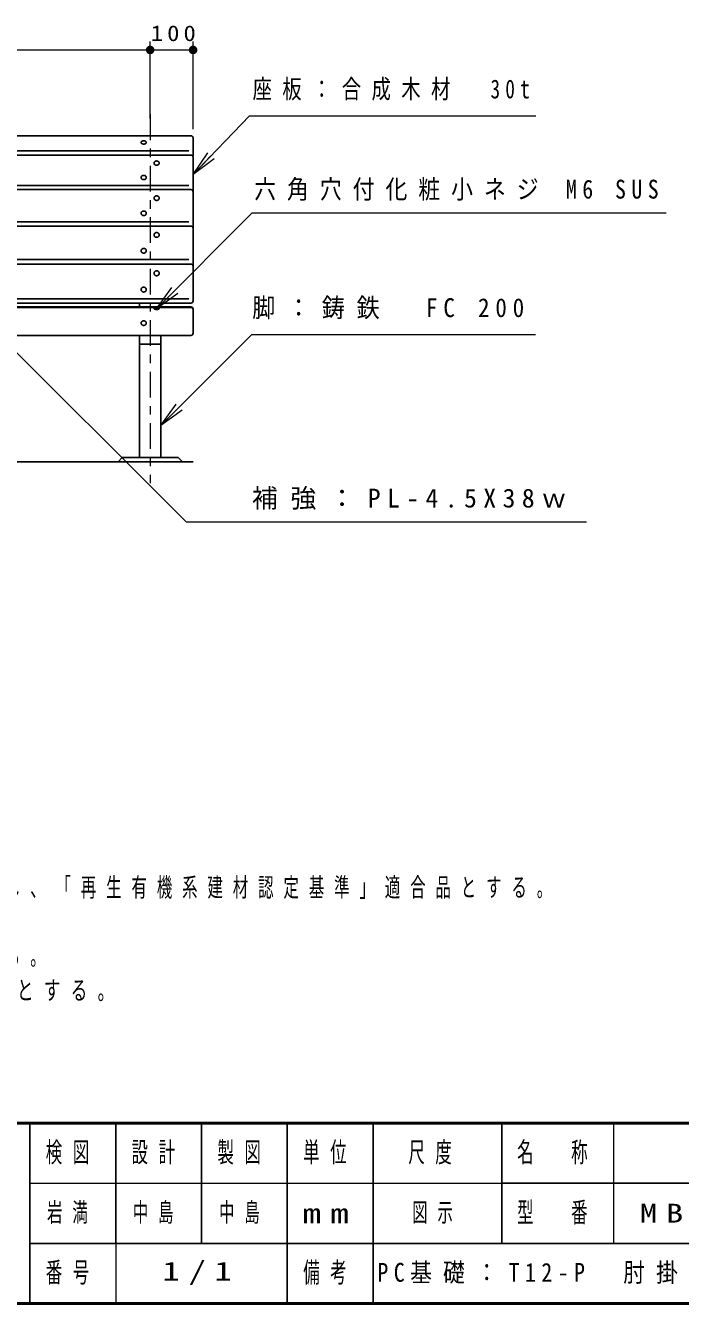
# Model space of a CAD drawing. Units: millimetres on the paper, scale 1:20. Extents: x -365 to 12, y -47 to 257.
# Drawn here: x -238 to -161.7, y 0 to 148.9 of the extents above; entities that cross this region are included whole.
import ezdxf

# ---------------------------------------------------------------- set-up
doc = ezdxf.new("R2010")
doc.units = ezdxf.units.MM
doc.linetypes.add('USER2', pattern=[6, 3, -1, 1, -1])
doc.layers.add('LY_1', color=7, linetype='Continuous', lineweight=25)
doc.layers.add('LY_2', color=7, linetype='Continuous', lineweight=13)
doc.styles.add('ＭＳ ゴシック', font='')
doc.styles.get('ＭＳ ゴシック').set_extended_font_data('MS Gothic')

# ---------------------------------------------------------------- blocks, each defined once
blk = doc.blocks.new('filled_dot')
at = {"color": 0, "linetype": 'Continuous', "lineweight": -2, "const_width": 1.25}
blk.add_lwpolyline([(-0.625, 0, 1), (0.625, 0, 1)], format="xyb", close=True, dxfattribs=at)

msp = doc.modelspace()

# ---------------------------------------------------------------- linework, layer by layer
at = {"layer": 'LY_1', "lineweight": 13}
for p, q in [((-263.479, 146.086), (-223.479, 146.086)), ((-223.479, 138.086), (-223.479, 147.086)), ((-223.479, 146.086), (-218.479, 146.086)), ((-218.479, 136.836), (-218.479, 147.086)), ((-218.478, 131.579), (-216.757, 134.087)), ((-218.478, 131.579), (-216.397, 133.74)), ((-216.037, 133.393), (-218.478, 131.579)), ((-222.729, 115.93), (-220.964, 118.406)), ((-222.729, 115.93), (-220.61, 118.053)), ((-220.256, 117.7), (-222.729, 115.93)), ((-222.228, 102.319), (-220.461, 104.794)), ((-222.228, 102.319), (-220.107, 104.44)), ((-219.754, 104.087), (-222.228, 102.319))]:
    msp.add_line(p, q, dxfattribs=at)
at = {"layer": 'LY_1', "linetype": 'USER2', "lineweight": 13}
msp.add_line((-223.479, 138.586), (-223.479, 95.586), dxfattribs=at)
at = {"layer": 'LY_1'}
for p, q in [((-263.479, 136.086), (-218.728, 136.086)), ((-218.479, 135.836), (-218.479, 133.85)), ((-263.479, 134.345), (-218.978, 134.345)), ((-263.479, 133.836), (-218.729, 133.836)), ((-218.479, 133.586), (-218.479, 129.556)), ((-263.479, 130.278), (-218.978, 130.278)), ((-263.479, 129.806), (-218.729, 129.806)), ((-218.479, 129.556), (-218.479, 125.31)), ((-263.479, 126.055), (-218.978, 126.055)), ((-263.479, 125.56), (-218.729, 125.56)), ((-218.479, 125.31), (-218.479, 120.879)), ((-247.479, 121.644), (-218.978, 121.644)), ((-247.479, 121.129), (-218.729, 121.129)), ((-218.479, 120.879), (-218.479, 116.827)), ((-247.479, 117.092), (-218.978, 117.092)), ((-247.479, 116.577), (-218.728, 116.577)), ((-224.729, 116.577), (-224.729, 116.132)), ((-222.229, 116.577), (-222.229, 116.132)), ((-263.479, 116.132), (-218.728, 116.132)), ((-263.479, 116.08), (-218.728, 116.08)), ((-218.479, 115.882), (-218.479, 113.059)), ((-263.479, 112.809), (-218.728, 112.809)), ((-224.729, 112.809), (-224.729, 98.686)), ((-224.553, 111.801), (-222.403, 111.801)), ((-222.229, 112.809), (-222.229, 98.686)), ((-227.228, 98.086), (-226.728, 98.586)), ((-226.728, 98.586), (-220.228, 98.586)), ((-220.229, 98.586), (-219.728, 98.086)), ((-299.729, 98.086), (-218.478, 98.086))]:
    msp.add_line(p, q, dxfattribs=at)
at = {"layer": 'LY_1', "lineweight": 13}
for points in [[(-218.478, 131.579), (-211.901, 138.407), (-178.54, 138.407)], [(-222.729, 115.93), (-211.6, 127.084), (-163.359, 127.084)], [(-242.452, 114.163), (-219.272, 91.073), (-172.622, 91.073)], [(-222.228, 102.319), (-211.622, 112.926), (-178.584, 112.926)]]:
    msp.add_lwpolyline(points, dxfattribs=at)
at = {"layer": 'LY_1'}
for points in [[(-224.529, 135.303), (-224.527, 135.287), (-224.524, 135.271), (-224.518, 135.255), (-224.51, 135.239), (-224.5, 135.224), (-224.488, 135.209), (-224.474, 135.196), (-224.458, 135.183), (-224.441, 135.17), (-224.421, 135.159), (-224.401, 135.149), (-224.379, 135.141), (-224.355, 135.133), (-224.331, 135.127), (-224.306, 135.122), (-224.281, 135.118), (-224.255, 135.116), (-224.229, 135.115), (-224.202, 135.116), (-224.176, 135.118), (-224.151, 135.122), (-224.126, 135.127), (-224.102, 135.133), (-224.079, 135.141), (-224.056, 135.149), (-224.036, 135.159), (-224.016, 135.17), (-223.999, 135.183), (-223.983, 135.196), (-223.969, 135.209), (-223.957, 135.224), (-223.947, 135.239), (-223.939, 135.255), (-223.933, 135.271), (-223.93, 135.287), (-223.929, 135.303), (-223.93, 135.32), (-223.933, 135.336), (-223.939, 135.352), (-223.947, 135.368), (-223.957, 135.383), (-223.969, 135.397), (-223.983, 135.411), (-223.999, 135.424), (-224.016, 135.436), (-224.036, 135.447), (-224.056, 135.457), (-224.079, 135.466), (-224.102, 135.474), (-224.126, 135.48), (-224.151, 135.485), (-224.176, 135.489), (-224.202, 135.491), (-224.229, 135.491), (-224.255, 135.491), (-224.281, 135.489), (-224.306, 135.485), (-224.331, 135.48), (-224.355, 135.474), (-224.379, 135.466), (-224.401, 135.457), (-224.421, 135.447), (-224.441, 135.436), (-224.458, 135.424), (-224.474, 135.411), (-224.488, 135.397), (-224.5, 135.383), (-224.51, 135.368), (-224.518, 135.352), (-224.524, 135.336), (-224.527, 135.32)], [(-223.029, 132.894), (-223.027, 132.872), (-223.024, 132.85), (-223.018, 132.829), (-223.01, 132.808), (-223, 132.788), (-222.988, 132.768), (-222.974, 132.75), (-222.958, 132.732), (-222.941, 132.716), (-222.921, 132.702), (-222.901, 132.688), (-222.879, 132.676), (-222.855, 132.666), (-222.831, 132.658), (-222.806, 132.651), (-222.781, 132.647), (-222.755, 132.644), (-222.729, 132.643), (-222.702, 132.644), (-222.676, 132.647), (-222.651, 132.651), (-222.626, 132.658), (-222.602, 132.666), (-222.579, 132.676), (-222.556, 132.688), (-222.536, 132.702), (-222.516, 132.716), (-222.499, 132.732), (-222.483, 132.75), (-222.469, 132.768), (-222.457, 132.788), (-222.447, 132.808), (-222.439, 132.829), (-222.433, 132.85), (-222.43, 132.872), (-222.429, 132.894), (-222.43, 132.916), (-222.433, 132.937), (-222.439, 132.959), (-222.447, 132.98), (-222.457, 133), (-222.469, 133.019), (-222.483, 133.038), (-222.499, 133.055), (-222.516, 133.071), (-222.536, 133.086), (-222.556, 133.1), (-222.579, 133.111), (-222.602, 133.121), (-222.626, 133.13), (-222.651, 133.136), (-222.676, 133.141), (-222.702, 133.144), (-222.729, 133.145), (-222.755, 133.144), (-222.781, 133.141), (-222.806, 133.136), (-222.831, 133.13), (-222.855, 133.121), (-222.879, 133.111), (-222.901, 133.1), (-222.921, 133.086), (-222.941, 133.071), (-222.958, 133.055), (-222.974, 133.038), (-222.988, 133.019), (-223, 133), (-223.01, 132.98), (-223.018, 132.959), (-223.024, 132.937), (-223.027, 132.916)], [(-224.529, 131.22), (-224.527, 131.198), (-224.524, 131.176), (-224.518, 131.155), (-224.51, 131.134), (-224.5, 131.114), (-224.488, 131.094), (-224.474, 131.076), (-224.458, 131.058), (-224.441, 131.042), (-224.421, 131.027), (-224.401, 131.014), (-224.379, 131.002), (-224.355, 130.992), (-224.331, 130.984), (-224.306, 130.977), (-224.281, 130.972), (-224.255, 130.97), (-224.229, 130.969), (-224.202, 130.97), (-224.176, 130.972), (-224.151, 130.977), (-224.126, 130.984), (-224.102, 130.992), (-224.079, 131.002), (-224.056, 131.014), (-224.036, 131.027), (-224.016, 131.042), (-223.999, 131.058), (-223.983, 131.076), (-223.969, 131.094), (-223.957, 131.114), (-223.947, 131.134), (-223.939, 131.155), (-223.933, 131.176), (-223.93, 131.198), (-223.929, 131.22), (-223.93, 131.242), (-223.933, 131.263), (-223.939, 131.285), (-223.947, 131.306), (-223.957, 131.326), (-223.969, 131.345), (-223.983, 131.364), (-223.999, 131.381), (-224.016, 131.397), (-224.036, 131.412), (-224.056, 131.425), (-224.079, 131.437), (-224.102, 131.447), (-224.126, 131.456), (-224.151, 131.462), (-224.176, 131.467), (-224.202, 131.47), (-224.229, 131.471), (-224.255, 131.47), (-224.281, 131.467), (-224.306, 131.462), (-224.331, 131.456), (-224.355, 131.447), (-224.379, 131.437), (-224.401, 131.425), (-224.421, 131.412), (-224.441, 131.397), (-224.458, 131.381), (-224.474, 131.364), (-224.488, 131.345), (-224.5, 131.326), (-224.51, 131.306), (-224.518, 131.285), (-224.524, 131.263), (-224.527, 131.242)], [(-223.029, 128.813), (-223.027, 128.79), (-223.024, 128.767), (-223.018, 128.745), (-223.01, 128.722), (-223, 128.701), (-222.988, 128.681), (-222.974, 128.661), (-222.958, 128.643), (-222.941, 128.626), (-222.921, 128.61), (-222.901, 128.596), (-222.879, 128.584), (-222.855, 128.573), (-222.831, 128.564), (-222.806, 128.557), (-222.781, 128.552), (-222.755, 128.549), (-222.729, 128.548), (-222.702, 128.549), (-222.676, 128.552), (-222.651, 128.557), (-222.626, 128.564), (-222.602, 128.573), (-222.579, 128.584), (-222.556, 128.596), (-222.536, 128.61), (-222.516, 128.626), (-222.499, 128.643), (-222.483, 128.661), (-222.469, 128.681), (-222.457, 128.701), (-222.447, 128.722), (-222.439, 128.745), (-222.433, 128.767), (-222.43, 128.79), (-222.429, 128.813), (-222.43, 128.836), (-222.433, 128.859), (-222.439, 128.882), (-222.447, 128.904), (-222.457, 128.925), (-222.469, 128.945), (-222.483, 128.965), (-222.499, 128.983), (-222.516, 129), (-222.536, 129.016), (-222.556, 129.03), (-222.579, 129.042), (-222.602, 129.053), (-222.626, 129.062), (-222.651, 129.069), (-222.676, 129.074), (-222.702, 129.077), (-222.729, 129.078), (-222.755, 129.077), (-222.781, 129.074), (-222.806, 129.069), (-222.831, 129.062), (-222.855, 129.053), (-222.879, 129.042), (-222.901, 129.03), (-222.921, 129.016), (-222.941, 129), (-222.958, 128.983), (-222.974, 128.965), (-222.988, 128.945), (-223, 128.925), (-223.01, 128.904), (-223.018, 128.882), (-223.024, 128.859), (-223.027, 128.836)], [(-224.529, 127.048), (-224.527, 127.025), (-224.524, 127.002), (-224.518, 126.979), (-224.51, 126.957), (-224.5, 126.936), (-224.488, 126.915), (-224.474, 126.896), (-224.458, 126.878), (-224.441, 126.86), (-224.421, 126.845), (-224.401, 126.831), (-224.379, 126.818), (-224.355, 126.808), (-224.331, 126.799), (-224.306, 126.792), (-224.281, 126.787), (-224.255, 126.784), (-224.229, 126.783), (-224.202, 126.784), (-224.176, 126.787), (-224.151, 126.792), (-224.126, 126.799), (-224.102, 126.808), (-224.079, 126.818), (-224.056, 126.831), (-224.036, 126.845), (-224.016, 126.86), (-223.999, 126.878), (-223.983, 126.896), (-223.969, 126.915), (-223.957, 126.936), (-223.947, 126.957), (-223.939, 126.979), (-223.933, 127.002), (-223.93, 127.025), (-223.929, 127.048), (-223.93, 127.071), (-223.933, 127.094), (-223.939, 127.116), (-223.947, 127.138), (-223.957, 127.16), (-223.969, 127.18), (-223.983, 127.2), (-223.999, 127.218), (-224.016, 127.235), (-224.036, 127.251), (-224.056, 127.265), (-224.079, 127.277), (-224.102, 127.288), (-224.126, 127.297), (-224.151, 127.303), (-224.176, 127.308), (-224.202, 127.312), (-224.229, 127.313), (-224.255, 127.312), (-224.281, 127.308), (-224.306, 127.303), (-224.331, 127.297), (-224.355, 127.288), (-224.379, 127.277), (-224.401, 127.265), (-224.421, 127.251), (-224.441, 127.235), (-224.458, 127.218), (-224.474, 127.2), (-224.488, 127.18), (-224.5, 127.16), (-224.51, 127.138), (-224.518, 127.116), (-224.524, 127.094), (-224.527, 127.071)], [(-223.029, 124.523), (-223.027, 124.499), (-223.024, 124.475), (-223.018, 124.452), (-223.01, 124.429), (-223, 124.406), (-222.988, 124.385), (-222.974, 124.365), (-222.958, 124.346), (-222.941, 124.328), (-222.921, 124.312), (-222.901, 124.297), (-222.879, 124.284), (-222.855, 124.273), (-222.831, 124.264), (-222.806, 124.256), (-222.781, 124.251), (-222.755, 124.248), (-222.729, 124.247), (-222.702, 124.248), (-222.676, 124.251), (-222.651, 124.256), (-222.626, 124.264), (-222.602, 124.273), (-222.579, 124.284), (-222.556, 124.297), (-222.536, 124.312), (-222.516, 124.328), (-222.499, 124.346), (-222.483, 124.365), (-222.469, 124.385), (-222.457, 124.406), (-222.447, 124.429), (-222.439, 124.452), (-222.433, 124.475), (-222.43, 124.499), (-222.429, 124.523), (-222.43, 124.547), (-222.433, 124.571), (-222.439, 124.595), (-222.447, 124.618), (-222.457, 124.64), (-222.469, 124.661), (-222.483, 124.682), (-222.499, 124.701), (-222.516, 124.719), (-222.536, 124.735), (-222.556, 124.75), (-222.579, 124.763), (-222.602, 124.774), (-222.626, 124.783), (-222.651, 124.79), (-222.676, 124.795), (-222.702, 124.799), (-222.729, 124.8), (-222.755, 124.799), (-222.781, 124.795), (-222.806, 124.79), (-222.831, 124.783), (-222.855, 124.774), (-222.879, 124.763), (-222.901, 124.75), (-222.921, 124.735), (-222.941, 124.719), (-222.958, 124.701), (-222.974, 124.682), (-222.988, 124.661), (-223, 124.64), (-223.01, 124.618), (-223.018, 124.595), (-223.024, 124.571), (-223.027, 124.547)], [(-224.529, 122.681), (-224.527, 122.657), (-224.524, 122.633), (-224.518, 122.609), (-224.51, 122.586), (-224.5, 122.564), (-224.488, 122.543), (-224.474, 122.522), (-224.458, 122.503), (-224.441, 122.485), (-224.421, 122.469), (-224.401, 122.454), (-224.379, 122.442), (-224.355, 122.43), (-224.331, 122.421), (-224.306, 122.414), (-224.281, 122.409), (-224.255, 122.406), (-224.229, 122.404), (-224.202, 122.406), (-224.176, 122.409), (-224.151, 122.414), (-224.126, 122.421), (-224.102, 122.43), (-224.079, 122.442), (-224.056, 122.454), (-224.036, 122.469), (-224.016, 122.485), (-223.999, 122.503), (-223.983, 122.522), (-223.969, 122.543), (-223.957, 122.564), (-223.947, 122.586), (-223.939, 122.609), (-223.933, 122.633), (-223.93, 122.657), (-223.929, 122.681), (-223.93, 122.705), (-223.933, 122.729), (-223.939, 122.752), (-223.947, 122.775), (-223.957, 122.798), (-223.969, 122.819), (-223.983, 122.839), (-223.999, 122.858), (-224.016, 122.876), (-224.036, 122.893), (-224.056, 122.907), (-224.079, 122.92), (-224.102, 122.931), (-224.126, 122.941), (-224.151, 122.948), (-224.176, 122.953), (-224.202, 122.956), (-224.229, 122.957), (-224.255, 122.956), (-224.281, 122.953), (-224.306, 122.948), (-224.331, 122.941), (-224.355, 122.931), (-224.379, 122.92), (-224.401, 122.907), (-224.421, 122.893), (-224.441, 122.876), (-224.458, 122.858), (-224.474, 122.839), (-224.488, 122.819), (-224.5, 122.798), (-224.51, 122.775), (-224.518, 122.752), (-224.524, 122.729), (-224.527, 122.705)], [(-223.029, 120.056), (-223.027, 120.032), (-223.024, 120.007), (-223.018, 119.983), (-223.01, 119.959), (-223, 119.936), (-222.988, 119.914), (-222.974, 119.893), (-222.958, 119.873), (-222.941, 119.855), (-222.921, 119.838), (-222.901, 119.823), (-222.879, 119.81), (-222.855, 119.798), (-222.831, 119.789), (-222.806, 119.781), (-222.781, 119.776), (-222.755, 119.772), (-222.729, 119.771), (-222.702, 119.772), (-222.676, 119.776), (-222.651, 119.781), (-222.626, 119.789), (-222.602, 119.798), (-222.579, 119.81), (-222.556, 119.823), (-222.536, 119.838), (-222.516, 119.855), (-222.499, 119.873), (-222.483, 119.893), (-222.469, 119.914), (-222.457, 119.936), (-222.447, 119.959), (-222.439, 119.983), (-222.433, 120.007), (-222.43, 120.032), (-222.429, 120.056), (-222.43, 120.081), (-222.433, 120.106), (-222.439, 120.13), (-222.447, 120.154), (-222.457, 120.177), (-222.469, 120.199), (-222.483, 120.22), (-222.499, 120.24), (-222.516, 120.258), (-222.536, 120.275), (-222.556, 120.29), (-222.579, 120.303), (-222.602, 120.315), (-222.626, 120.324), (-222.651, 120.332), (-222.676, 120.337), (-222.702, 120.34), (-222.729, 120.341), (-222.755, 120.34), (-222.781, 120.337), (-222.806, 120.332), (-222.831, 120.324), (-222.855, 120.315), (-222.879, 120.303), (-222.901, 120.29), (-222.921, 120.275), (-222.941, 120.258), (-222.958, 120.24), (-222.974, 120.22), (-222.988, 120.199), (-223, 120.177), (-223.01, 120.154), (-223.018, 120.13), (-223.024, 120.106), (-223.027, 120.081)], [(-224.529, 118.157), (-224.527, 118.132), (-224.524, 118.107), (-224.518, 118.083), (-224.51, 118.059), (-224.5, 118.036), (-224.488, 118.014), (-224.474, 117.993), (-224.458, 117.973), (-224.441, 117.955), (-224.421, 117.938), (-224.401, 117.923), (-224.379, 117.91), (-224.355, 117.898), (-224.331, 117.889), (-224.306, 117.881), (-224.281, 117.876), (-224.255, 117.873), (-224.229, 117.872), (-224.202, 117.873), (-224.176, 117.876), (-224.151, 117.881), (-224.126, 117.889), (-224.102, 117.898), (-224.079, 117.91), (-224.056, 117.923), (-224.036, 117.938), (-224.016, 117.955), (-223.999, 117.973), (-223.983, 117.993), (-223.969, 118.014), (-223.957, 118.036), (-223.947, 118.059), (-223.939, 118.083), (-223.933, 118.107), (-223.93, 118.132), (-223.929, 118.157), (-223.93, 118.181), (-223.933, 118.206), (-223.939, 118.23), (-223.947, 118.254), (-223.957, 118.277), (-223.969, 118.299), (-223.983, 118.32), (-223.999, 118.34), (-224.016, 118.358), (-224.036, 118.375), (-224.056, 118.39), (-224.079, 118.403), (-224.102, 118.415), (-224.126, 118.424), (-224.151, 118.432), (-224.176, 118.437), (-224.202, 118.441), (-224.229, 118.442), (-224.255, 118.441), (-224.281, 118.437), (-224.306, 118.432), (-224.331, 118.424), (-224.355, 118.415), (-224.379, 118.403), (-224.401, 118.39), (-224.421, 118.375), (-224.441, 118.358), (-224.458, 118.34), (-224.474, 118.32), (-224.488, 118.299), (-224.5, 118.277), (-224.51, 118.254), (-224.518, 118.23), (-224.524, 118.206), (-224.527, 118.181)], [(-223.029, 115.93), (-223.027, 115.922), (-223.024, 115.915), (-223.018, 115.907), (-223.01, 115.9), (-223, 115.894), (-222.988, 115.887), (-222.974, 115.881), (-222.958, 115.875), (-222.941, 115.869), (-222.921, 115.864), (-222.901, 115.86), (-222.879, 115.856), (-222.855, 115.852), (-222.831, 115.849), (-222.806, 115.847), (-222.781, 115.846), (-222.755, 115.845), (-222.729, 115.844), (-222.702, 115.845), (-222.676, 115.846), (-222.651, 115.847), (-222.626, 115.849), (-222.602, 115.852), (-222.579, 115.856), (-222.556, 115.86), (-222.536, 115.864), (-222.516, 115.869), (-222.499, 115.875), (-222.483, 115.881), (-222.469, 115.887), (-222.457, 115.894), (-222.447, 115.9), (-222.439, 115.907), (-222.433, 115.915), (-222.43, 115.922), (-222.429, 115.93), (-222.43, 115.937), (-222.433, 115.944), (-222.439, 115.952), (-222.447, 115.959), (-222.457, 115.966), (-222.469, 115.972), (-222.483, 115.978), (-222.499, 115.984), (-222.516, 115.99), (-222.536, 115.995), (-222.556, 115.999), (-222.579, 116.003), (-222.602, 116.007), (-222.626, 116.01), (-222.651, 116.012), (-222.676, 116.013), (-222.702, 116.014), (-222.729, 116.015), (-222.755, 116.014), (-222.781, 116.013), (-222.806, 116.012), (-222.831, 116.01), (-222.855, 116.007), (-222.879, 116.003), (-222.901, 115.999), (-222.921, 115.995), (-222.941, 115.99), (-222.958, 115.984), (-222.974, 115.978), (-222.988, 115.972), (-223, 115.966), (-223.01, 115.959), (-223.018, 115.952), (-223.024, 115.944), (-223.027, 115.937)], [(-224.529, 114.25), (-224.527, 114.227), (-224.524, 114.204), (-224.518, 114.182), (-224.51, 114.16), (-224.5, 114.138), (-224.488, 114.118), (-224.474, 114.099), (-224.458, 114.08), (-224.441, 114.063), (-224.421, 114.048), (-224.401, 114.034), (-224.379, 114.022), (-224.355, 114.011), (-224.331, 114.002), (-224.306, 113.995), (-224.281, 113.99), (-224.255, 113.987), (-224.229, 113.986), (-224.202, 113.987), (-224.176, 113.99), (-224.151, 113.995), (-224.126, 114.002), (-224.102, 114.011), (-224.079, 114.022), (-224.056, 114.034), (-224.036, 114.048), (-224.016, 114.063), (-223.999, 114.08), (-223.983, 114.099), (-223.969, 114.118), (-223.957, 114.138), (-223.947, 114.16), (-223.939, 114.182), (-223.933, 114.204), (-223.93, 114.227), (-223.929, 114.25), (-223.93, 114.273), (-223.933, 114.296), (-223.939, 114.318), (-223.947, 114.34), (-223.957, 114.361), (-223.969, 114.382), (-223.983, 114.401), (-223.999, 114.419), (-224.016, 114.436), (-224.036, 114.452), (-224.056, 114.466), (-224.079, 114.478), (-224.102, 114.489), (-224.126, 114.498), (-224.151, 114.505), (-224.176, 114.51), (-224.202, 114.513), (-224.229, 114.514), (-224.255, 114.513), (-224.281, 114.51), (-224.306, 114.505), (-224.331, 114.498), (-224.355, 114.489), (-224.379, 114.478), (-224.401, 114.466), (-224.421, 114.452), (-224.441, 114.436), (-224.458, 114.419), (-224.474, 114.401), (-224.488, 114.382), (-224.5, 114.361), (-224.51, 114.34), (-224.518, 114.318), (-224.524, 114.296), (-224.527, 114.273)]]:
    msp.add_lwpolyline(points, close=True, dxfattribs=at)
for centre, radius, start, end in [((-218.729, 135.836), 0.25, 0, 89.99998), ((-218.729, 133.586), 0.25, 0, 90), ((-218.729, 133.85), 0.25, 328.11957, 0), ((-218.729, 129.556), 0.25, 0, 90), ((-218.729, 125.31), 0.25, 0, 90), ((-218.729, 120.879), 0.25, 0, 90), ((-218.729, 116.827), 0.25, 270.00002, 0), ((-218.729, 115.882), 0.25, 0, 89.99998), ((-218.729, 115.83), 0.25, 0, 89.99998), ((-224.554, 111.976), 0.175, 179.99998, 270.00002), ((-222.404, 111.976), 0.175, 270.00002, 0), ((-218.729, 113.059), 0.25, 270.00002, 0), ((-224.629, 98.686), 0.1, 179.99998, 270.00002), ((-222.329, 98.686), 0.1, 270.00002, 0)]:
    msp.add_arc(centre, radius, start, end, dxfattribs=at)
at = {"layer": 'LY_2', "lineweight": 50}
for p, q in [((-365, 21), (0, 21)), ((-365, 0), (0, 0))]:
    msp.add_line(p, q, dxfattribs=at)
at = {"layer": 'LY_2', "color": 211, "lineweight": 25}
for p, q in [((-237.5, 21), (-237.5, 0)), ((-227.5, 21), (-227.5, 7)), ((-217.5, 21), (-217.5, 7)), ((-207.5, 21), (-207.5, 0)), ((-197.5, 21), (-197.5, 7)), ((-182.5, 21), (-182.5, 7)), ((-182.5, 14), (-70, 14)), ((-237.5, 7), (0, 7))]:
    msp.add_line(p, q, dxfattribs=at)
at = {"layer": 'LY_2'}
for p, q in [((-169.5, 21), (-169.5, 7)), ((-237.5, 14), (-182.5, 14)), ((-227.5, 7), (-227.5, 0))]:
    msp.add_line(p, q, dxfattribs=at)
at = {"layer": 'LY_2', "lineweight": 25}
msp.add_line((-197.5, 7), (-197.5, 0), dxfattribs=at)

# ---------------------------------------------------------------- block references
at = {"layer": 'LY_1', "lineweight": 13, "xscale": 0.4, "yscale": 0.4, "rotation": 180}
for p in [(-223.479, 146.086), (-218.479, 146.086)]:
    msp.add_blockref('filled_dot', p, dxfattribs=at)

# ---------------------------------------------------------------- texts
at = {"layer": 'LY_1', "style": 'ＭＳ ゴシック'}
for s, insert, char_height, attachment_point in [('\\T1.33;\\W1.15;100', (-220.55, 147.086), 1.833, 8), ('\\T1.54;\\W0.75;座板：合成木材\u300030t', (-211.54, 141.407), 2.199, 4), ('\\T1.5;\\W0.85;六角穴付化粧小ネジ\\~M6\\~SUS', (-211.359, 129.734), 2.199, 4), ('\\T1.5;\\W0.9;脚：鋳鉄\u3000FC\\~200', (-211.584, 115.926), 2.199, 4), ('\\T1.5;補強：PL-4.5X38ｗ', (-211.622, 93.723), 2.199, 4), ('\\T1.64;\\W0.6;合成木材は、木粉入り再生プラスチック（ポリプロピレン系\u3000色：サンディーブラウン）とし、「再生有機系建材認定基準」適合品とする。', (-361.422, 47.116), 2.199, 7), ('\\T1.64;\\W0.6;鋼材は、電気亜鉛メッキ処理の上、ポリエステル樹脂粉体塗装（ダークグレー）仕上げとする。', (-361.422, 39.116), 2.199, 7), ('\\T1.61;\\W0.65;肘掛けは、アルミ合金鋳物\u3000AC3Aとし、ウレタン樹脂塗料塗装（ダークグレー）仕上げとする。', (-361.422, 35.116), 2.199, 7), ('\\T1.64;\\W0.6;岩満', (-235.5, 10.5), 2.199, 4), ('\\T1.64;\\W0.6;中島', (-225.5, 10.5), 2.199, 4), ('\\T1.64;\\W0.6;中島', (-212.5, 10.5), 2.199, 5), ('\\T1.64;\\W0.6;図示', (-190, 10.5), 2.199, 5), ('\\T1.5;\\W1.35;MBR-18P+2KA', (-149.75, 10.5), 2.199, 5), ('\\T1.5;\\W1.35;1/1', (-217.5, 3.5), 2.199, 5), ('\\T1.5;\\W0.85;PC基礎：T12-P\u3000肘掛け付', (-197, 3.5), 2.199, 4)]:
    msp.add_mtext(s, dxfattribs=dict(at, insert=insert, char_height=char_height, attachment_point=attachment_point))
at = {"layer": 'LY_2', "color": 4, "char_height": 2.346, "attachment_point": 5, "style": 'ＭＳ ゴシック'}
for s, insert in [('\\T1.64;\\W0.6;検図', (-232.5, 17.5)), ('\\T1.64;\\W0.6;設計', (-222.5, 17.5)), ('\\T1.64;\\W0.6;製図', (-212.5, 17.5)), ('\\T1.64;\\W0.6;単位', (-202.5, 17.5)), ('\\T1.64;\\W0.6;尺度', (-190.25, 17.5)), ('\\T1.64;\\W0.6;名\u3000称', (-176, 17.5)), ('\\T1.64;\\W0.6;型\u3000番', (-176, 10.5)), ('\\T1.5;\\W1.35;mm', (-202.5, 10.5)), ('\\T1.64;\\W0.6;番号', (-232.5, 3.5)), ('\\T1.64;\\W0.6;備考', (-202.5, 3.5))]:
    msp.add_mtext(s, dxfattribs=dict(at, insert=insert))

doc.saveas('drawing.dxf')
